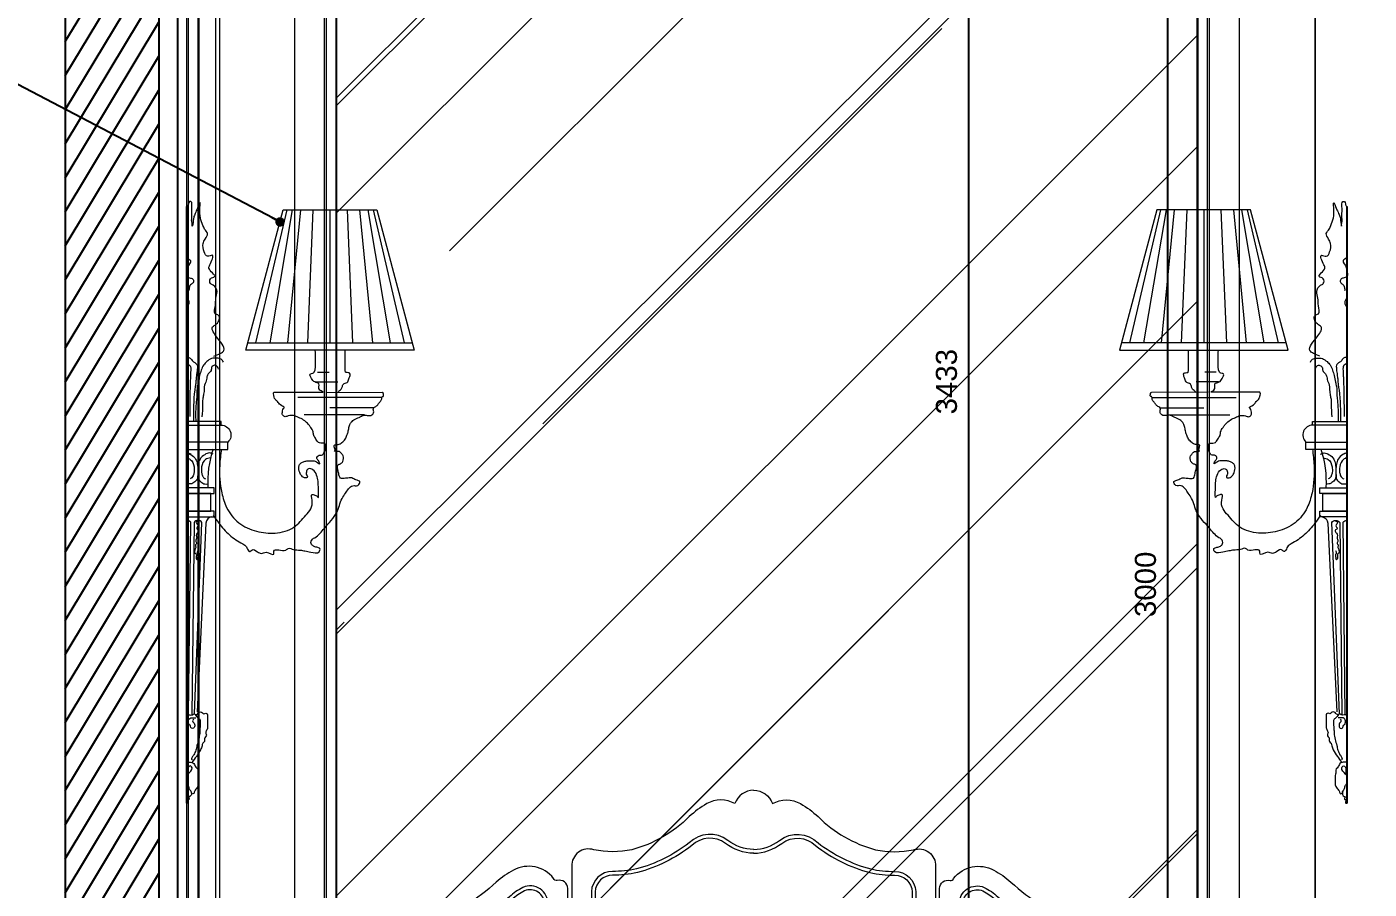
# Model space of a CAD drawing. Header units: inches. Extents: x 230831 to 416194, y 441295 to 526666.
# Drawn here: x 242669 to 244103, y 450592 to 451513 of the extents above; entities that cross this region are included whole.
import ezdxf

# ---------------------------------------------------------------- set-up
doc = ezdxf.new("R2010")
doc.units = ezdxf.units.IN
doc.header["$MEASUREMENT"] = 0
for name, color, linetype in [('A-DIMESNION-1', 7, 'Continuous'), ('brass', 40, 'Continuous'), ('CQ Plaster', 1, 'Continuous'), ('CQ section wall', 3, 'Continuous'), ('CQ SPOT DETAIL DIMENSION', 9, 'Continuous'), ('CQ_callout', 34, 'Continuous'), ('FURNITURE', 200, 'Continuous'), ('LIGHT', 130, 'Continuous'), ('xref grd floor$2$CQ Wall hatch_CHB', 8, 'Continuous')]:
    doc.layers.add(name, color=color, linetype=linetype)
for name, color, linetype, lineweight in [('CQ gypsum 2', 42, 'Continuous', 0), ('CQ Mirror-Glass', 4, 'Continuous', 0), ('Fabric', 253, 'Continuous', 0)]:
    doc.layers.add(name, color=color, linetype=linetype, lineweight=lineweight)
doc.styles.get("Standard").update_dxf_attribs({"font": 'arial.ttf'})
doc.dimstyles.new('chester 15', dxfattribs={"dimscale": 0.15, "dimtxt": 150, "dimasz": 100, "dimexe": 100, "dimexo": 0, "dimgap": 80, "dimtad": 1, "dimdec": 0, "dimzin": 0, "dimdsep": 46, "dimtxsty": 'Standard', "dimblk": 'DOT', "dimcen": 100, "dimclrd": 1, "dimclre": 1, "dimclrt": 3, "dimadec": 0, "dimazin": 0, "dimtfac": 1, "dimtdec": 0, "dimtofl": 0, "dimtmove": 0, "dimatfit": 3, "dimfxl": 1, "dimtolj": 1, "dimtzin": 0, "dimlwd": -1, "dimarcsym": 0})
doc.dimstyles.new('chester 25', dxfattribs={"dimscale": 0.25, "dimtxt": 150, "dimasz": 100, "dimexe": 10, "dimexo": 20, "dimgap": 80, "dimtad": 1, "dimdec": 0, "dimzin": 0, "dimdsep": 46, "dimtxsty": 'Standard', "dimblk": 'DOT', "dimcen": 50, "dimclrd": 1, "dimclre": 1, "dimclrt": 3, "dimadec": 0, "dimazin": 0, "dimtfac": 1, "dimtdec": 0, "dimtofl": 0, "dimtmove": 0, "dimatfit": 3, "dimfxl": 1, "dimtolj": 1, "dimtzin": 0, "dimlwd": -1, "dimarcsym": 0})
doc.dimstyles.get("Standard").update_dxf_attribs({"dimtxt": 0.18, "dimasz": 0.18, "dimexe": 0.18, "dimexo": 0.0625, "dimgap": 0.09, "dimtad": 0, "dimtih": 1, "dimtoh": 1, "dimdec": 4, "dimzin": 0, "dimdsep": 46, "dimtxsty": 'Standard', "dimcen": 0.09, "dimadec": 0, "dimazin": 0, "dimtfac": 1, "dimtdec": 4, "dimtofl": 0, "dimtmove": 0, "dimatfit": 3, "dimfxl": 1, "dimtolj": 1, "dimtzin": 0, "dimarcsym": 0})

# ---------------------------------------------------------------- blocks, each defined once
blk = doc.blocks.new('SECTION A AND B')
at = {"layer": 'xref grd floor$2$CQ Wall hatch_CHB', "extrusion": (2.77242e-08, -3.39709e-09, 1)}
h = blk.add_hatch(dxfattribs=at)
h.set_pattern_fill('ANSI31,_O', color=8, scale=150, angle=76.0286)
h.set_pattern_definition([(121.0285767, (-1e-13, 0), (-16.0670684, -9.6649787), [])])
h.paths.add_polyline_path([(234504.2, 453567.2), (234404.2, 453567.2), (234404.2, 452067.2), (234504.2, 452067.1)])
h.paths.add_polyline_path([(236754.2, 453567.2), (236754.2, 449317.2), (236854.2, 449317.2), (236854.2, 453567.2)])
at = {"layer": 'CQ Plaster'}
blk.add_line((236734.2, 453567.2, 0), (236734.2, 449317.2, 0), dxfattribs=at)
at = {"layer": 'CQ section wall', "extrusion": (2.77242e-08, -3.39709e-09, 1), "elevation": 0}
for points in [[(236754.2, 453567.2), (236754.2, 449317.2)], [(236854.2, 453567.2), (236854.2, 449117.2)]]:
    blk.add_lwpolyline(points, dxfattribs=at)
blk = doc.blocks.new('_Dot')
at = {"color": 0, "linetype": 'ByBlock', "lineweight": -2}
blk.add_line((-0.5, 0), (-1, 0), dxfattribs=at)
at = {"color": 0, "linetype": 'ByBlock', "const_width": 0.5}
blk.add_lwpolyline([(-0.25, 0, 1), (0.25, 0, 1)], format="xyb", close=True, dxfattribs=at)
blk = doc.blocks.new('*D252')
at = {"layer": 'A-DIMESNION-1', "color": 1, "lineweight": -2, "ltscale": 0.05, "transparency": 16777216}
for p, q in [((243815.7, 452850.2), (241179.7, 452850.2)), ((242647.5, 449417.2), (241179.7, 449417.2))]:
    blk.add_line(p, q, dxfattribs=at)
at = {"layer": 'A-DIMESNION-1', "color": 1, "ltscale": 0.05, "transparency": 16777216}
blk.add_line((241182.2, 452825.2), (241182.2, 449442.2), dxfattribs=at)
at = {"layer": 'Defpoints', "color": 0, "linetype": 'Continuous', "ltscale": 0.05, "transparency": 16777216}
for p in [(243820.7, 452850.2), (241182.2, 449417.2), (242652.5, 449417.2, 0)]:
    blk.add_point(p, dxfattribs=at)
at = {"layer": 'A-DIMESNION-1', "color": 1, "linetype": 'Continuous', "ltscale": 0.05, "transparency": 16777216, "xscale": 25, "yscale": 25, "zscale": 25}
for p, rotation in [((241182.2, 452850.2), 90), ((241182.2, 449417.2), 270)]:
    blk.add_blockref('_Dot', p, dxfattribs=dict(at, rotation=rotation))
at = {"layer": 'A-DIMESNION-1', "color": 3, "linetype": 'Continuous', "ltscale": 0.05, "transparency": 16777216, "insert": (241143.1, 451133.7), "char_height": 37.5, "attachment_point": 5, "rotation": 90}
blk.add_mtext('\\A1;3433', dxfattribs=at)
blk = doc.blocks.new('*D241')
at = {"layer": 'CQ SPOT DETAIL DIMENSION', "color": 1, "lineweight": -2, "transparency": 16777216}
for p, q in [((243596.2, 452850.2), (243690.4, 452850.2)), ((243596.2, 449417.2), (243690.4, 449417.2))]:
    blk.add_line(p, q, dxfattribs=at)
at = {"layer": 'CQ SPOT DETAIL DIMENSION', "color": 1, "transparency": 16777216}
blk.add_line((243675.4, 452835.2), (243675.4, 449432.2), dxfattribs=at)
at = {"layer": 'Defpoints', "color": 0, "transparency": 16777216}
for p in [(243596.2, 452850.2, 0), (243596.2, 449417.2, 0), (243675.4, 449417.2)]:
    blk.add_point(p, dxfattribs=at)
at = {"layer": 'CQ SPOT DETAIL DIMENSION', "color": 1, "transparency": 16777216, "xscale": 15, "yscale": 15, "zscale": 15}
for p, rotation in [((243675.4, 452850.2), 90), ((243675.4, 449417.2), 270)]:
    blk.add_blockref('_Dot', p, dxfattribs=dict(at, rotation=rotation))
at = {"layer": 'CQ SPOT DETAIL DIMENSION', "color": 3, "transparency": 16777216, "insert": (243651.9, 451133.7), "char_height": 22.5, "attachment_point": 5, "rotation": 90}
blk.add_mtext('\\A1;3433', dxfattribs=at)
blk = doc.blocks.new('*D240')
at = {"layer": 'CQ SPOT DETAIL DIMENSION', "color": 1, "lineweight": -2, "transparency": 16777216}
for p, q in [((243950.5, 452417.2), (243873, 452417.2)), ((243950.5, 449417.2), (243873, 449417.2))]:
    blk.add_line(p, q, dxfattribs=at)
at = {"layer": 'CQ SPOT DETAIL DIMENSION', "color": 1, "transparency": 16777216}
blk.add_line((243888, 452402.2), (243888, 449432.2), dxfattribs=at)
at = {"layer": 'Defpoints', "color": 0, "transparency": 16777216}
for p in [(243950.5, 452417.2, 0), (243888, 449417.2), (243950.5, 449417.2, 0)]:
    blk.add_point(p, dxfattribs=at)
at = {"layer": 'CQ SPOT DETAIL DIMENSION', "color": 1, "transparency": 16777216, "xscale": 15, "yscale": 15, "zscale": 15}
for p, rotation in [((243888, 452417.2), 90), ((243888, 449417.2), 270)]:
    blk.add_blockref('_Dot', p, dxfattribs=dict(at, rotation=rotation))
at = {"layer": 'CQ SPOT DETAIL DIMENSION', "color": 3, "transparency": 16777216, "insert": (243864.5, 450917.2), "char_height": 22.5, "attachment_point": 5, "rotation": 90}
blk.add_mtext('\\A1;3000', dxfattribs=at)
blk = doc.blocks.new('salda-5401-SP front')
at = {"color": 0, "lineweight": 0}
blk.add_line((24024.2, 4422.6), (24453.6, 4422.6), dxfattribs=at)
for points in [[(24238.9, 4936.6, 0.320528), (24218.9, 4922.3, 0.262681), (24188.8, 4922.3, 0.062126), (24170.2, 4908.4, -0.128794), (24108.8, 4873, -0.102196), (24068.1, 4873, 0.518773), (24044.6, 4855.4), (24044.6, 4441.6), (24238.9, 4441.6)], [(24238.9, 4936.6, -0.320528), (24258.9, 4922.3, -0.262681), (24289.1, 4922.3, -0.062126), (24307.7, 4908.4, 0.128794), (24369, 4873, 0.102196), (24409.7, 4873, -0.518773), (24433.3, 4855.4), (24433.3, 4441.6), (24238.9, 4441.6)], [(24239, 4873.3, -0.164818), (24211.4, 4883.1, 0.365199), (24170.1, 4880.5, -0.09883), (24113.8, 4852.5, -0.052787), (24088.3, 4849.9, 0.400748), (24065.6, 4828.3), (24065.6, 4474.4, 0.395987), (24078.3, 4462.6), (24238.9, 4462.6)], [(24239, 4869.3, -0.164531), (24208.9, 4879.9, 0.36671), (24172.8, 4877.5, -0.099328), (24114.7, 4848.6, -0.053013), (24088.3, 4845.9, 0.399335), (24069.6, 4828.2), (24069.6, 4474.6, 0.392217), (24078.3, 4466.6), (24238.9, 4466.6)], [(24238.8, 4873.3, 0.164818), (24266.5, 4883.1, -0.365199), (24307.7, 4880.5, 0.09883), (24364, 4852.5, 0.052787), (24389.5, 4849.9, -0.400748), (24412.3, 4828.3), (24412.3, 4474.4, -0.395987), (24399.5, 4462.6), (24238.9, 4462.6)], [(24238.8, 4869.3, 0.164531), (24268.9, 4879.9, -0.36671), (24305.1, 4877.5, 0.099328), (24363.1, 4848.6, 0.053013), (24389.5, 4845.9, -0.399335), (24408.3, 4828.2), (24408.3, 4474.6, -0.392217), (24399.6, 4466.6), (24238.9, 4466.6)], [(24040.3, 4455.8), (24040.3, 4831.7, 0.493781), (24029.1, 4840.2, -0.420634), (24025.2, 4842.5, 0.365693), (23982.4, 4851.2, 0.06638), (23964, 4838.4, -0.072197), (23896.4, 4793.7, -0.161268), (23848.8, 4793.4, 0.67343), (23841.4, 4788.2, -0.55895), (23839.3, 4784.8, 0.394179), (23830.8, 4777.5), (23830.8, 4455.6, 0.439356), (23846.1, 4441.6), (24029, 4441.6, 0.394286), (24040.3, 4455.8, 0.577636)], [(24437.6, 4453.6), (24437.6, 4831.7, -0.493781), (24448.7, 4840.2, 0.420634), (24452.6, 4842.5, -0.365693), (24495.4, 4851.2, -0.06638), (24513.8, 4838.4, 0.072197), (24581.4, 4793.7, 0.161268), (24629, 4793.4, -0.67343), (24636.4, 4788.2, 0.55895), (24638.5, 4784.8, -0.394179), (24647, 4777.5), (24647, 4455.6, -0.439356), (24631.8, 4441.6), (24450.1, 4441.6, -0.381536), (24437.6, 4453.6, -0.577636)], [(24238.9, 4441.6), (24044.6, 4441.6, 0.35238), (24036.4, 4435, -0.289369), (24024.2, 4422.6), (24024.2, 4416.6), (24238.9, 4416.6)], [(24238.9, 4441.6), (24433.3, 4441.6, -0.35238), (24441.4, 4435, 0.289369), (24453.6, 4422.6), (24453.6, 4416.6), (24238.9, 4416.6)], [(24067.2, 4281.3), (24067.2, 4278.6, 0.373902), (24023.3, 4236), (24020.2, 4236)], [(24410.6, 4281.3), (24410.6, 4278.6, -0.373902), (24454.5, 4236), (24457.6, 4236)]]:
    blk.add_lwpolyline(points, format="xyb", dxfattribs=at)
for points in [[(24019.3, 4462.6), (24019.3, 4815, 0.545356), (23992.5, 4832.8, 0.069009), (23978.1, 4822.8, -0.073267), (23904.3, 4774.2, -0.119337), (23859, 4769.6, 0.454184), (23851.8, 4763.2), (23851.8, 4462.6)], [(24458.6, 4462.6), (24458.6, 4815, -0.545356), (24485.3, 4832.8, -0.069009), (24499.8, 4822.8, 0.073267), (24573.5, 4774.2, 0.119337), (24618.8, 4769.6, -0.454184), (24626, 4763.2), (24626, 4462.6)], [(24015.3, 4466.6), (24015.3, 4815, -0.130979), (24015.3, 4815, 0.543647), (23994.2, 4829.1, 0.06865), (23980.7, 4819.8, -0.073449), (23905.9, 4770.5, -0.119772), (23858.5, 4765.6, 0.453977), (23855.8, 4763.2), (23855.8, 4466.6)], [(24462.6, 4466.6), (24462.6, 4815, 0.130979), (24462.6, 4815, -0.543647), (24483.6, 4829.1, -0.06865), (24497.1, 4819.8, 0.073449), (24572, 4770.5, 0.119772), (24619.3, 4765.6, -0.453977), (24622, 4763.2), (24622, 4466.6)], [(24722.4, 3656.6, -0.09036), (24697.7, 3792, -0.036616), (24702.2, 3914.1, 0.008059), (24717.6, 4049.7, 0.051974), (24723.9, 4206.2, -0.183908), (24702.6, 4262.3), (24702.6, 4428.1, 0.433162), (24691.4, 4416.6), (24238.9, 4416.6), (23786.4, 4416.6, 0.433162), (23775.3, 4428.1), (23775.3, 4262.3, -0.183908), (23753.9, 4206.2, 0.051974), (23760.2, 4049.7, 0.008059), (23775.6, 3914.1, -0.036616), (23780.1, 3792, -0.09036), (23755.4, 3656.6), (23780.1, 3656.6, 0.084713), (23806.6, 3792, 0.020231), (23804.3, 3932.7, 0.00002), (23799.3, 4019.6, -0.027153), (23799, 4137.3, -0.26265), (23823.4, 4172.4, -0.149791), (23888.8, 4179.6, -0.021184), (23936.9, 4168.4, 0.054656), (23962.3, 4164.3, 0.058125), (23989.6, 4166, 0.091173), (24007.5, 4172.8, 0.262813), (24020.2, 4195.2), (24020.2, 4281.3), (24238.9, 4281.3), (24457.6, 4281.3), (24457.6, 4195.2, 0.262813), (24470.3, 4172.8, 0.091173), (24488.2, 4166, 0.058125), (24515.5, 4164.3, 0.054656), (24540.9, 4168.4, -0.021184), (24589, 4179.6, -0.149791), (24654.4, 4172.4, -0.26265), (24678.8, 4137.3, -0.027153), (24678.5, 4019.6, 0.00002), (24673.6, 3932.7, 0.020231), (24671.2, 3792, 0.084713), (24697.7, 3656.6)]]:
    blk.add_lwpolyline(points, format="xyb", close=True, dxfattribs=at)
for points in [[(24044.6, 4797.4), (24040.3, 4797.4), (24040.3, 4759.4), (24044.6, 4759.4)], [(24433.3, 4797.4), (24437.6, 4797.4), (24437.6, 4759.4), (24433.3, 4759.4)], [(24044.6, 4484.2), (24040.3, 4484.2), (24040.3, 4522.2), (24044.6, 4522.2)], [(24433.3, 4484.2), (24437.6, 4484.2), (24437.6, 4522.2), (24433.3, 4522.2)], [(23805.9, 4384.1), (23984.4, 4384.1), (23984.4, 4307.7), (23805.9, 4307.7)], [(23815.9, 4374.1), (23974.4, 4374.1), (23974.4, 4317.7), (23815.9, 4317.7)], [(24020.2, 4384.1), (24457.6, 4384.1), (24457.6, 4307.7), (24020.2, 4307.7)], [(24030.2, 4374.1), (24447.6, 4374.1), (24447.6, 4317.7), (24030.2, 4317.7)], [(24671.9, 4384.1), (24493.4, 4384.1), (24493.4, 4307.7), (24671.9, 4307.7)], [(24661.9, 4374.1), (24503.4, 4374.1), (24503.4, 4317.7), (24661.9, 4317.7)], [(23820.9, 4369.1), (23969.4, 4369.1), (23969.4, 4322.7), (23820.9, 4322.7)], [(24035.2, 4369.1), (24442.6, 4369.1), (24442.6, 4322.7), (24035.2, 4322.7)], [(24656.9, 4369.1), (24508.4, 4369.1), (24508.4, 4322.7), (24656.9, 4322.7)], [(23805.9, 4281.3), (23984.4, 4281.3), (23984.4, 4204.9), (23805.9, 4204.9)], [(24671.9, 4281.3), (24493.4, 4281.3), (24493.4, 4204.9), (24671.9, 4204.9)], [(23815.9, 4271.3), (23974.4, 4271.3), (23974.4, 4214.9), (23815.9, 4214.9)], [(23820.9, 4266.3), (23969.4, 4266.3), (23969.4, 4219.9), (23820.9, 4219.9)], [(24661.9, 4271.3), (24503.4, 4271.3), (24503.4, 4214.9), (24661.9, 4214.9)], [(24656.9, 4266.3), (24508.4, 4266.3), (24508.4, 4219.9), (24656.9, 4219.9)]]:
    blk.add_lwpolyline(points, close=True, dxfattribs=at)
for centre in [(23895.2, 4345.9), (24109.4, 4345.9), (24368.4, 4345.9), (24582.6, 4345.9), (23895.2, 4243.1), (24582.6, 4243.1)]:
    blk.add_circle(centre, 12.5, dxfattribs=at)
blk = doc.blocks.new('wall lamp classic side')
blk.add_line((3442.5, 406.4, 0), (3442.5, 1043.7, 0))
at = {"layer": 'brass', "color": 0, "lineweight": 0}
for p, q in [((3582.1, 867, 0), (3594.5, 867, 0)), ((3579.9, 856.5, 0), (3603.8, 856.5, 0)), ((3650.9, 839.9, 0), (3561, 839.9, 0)), ((3590.9, 845.4, 0), (3651.5, 845.2, 0)), ((3632.5, 821.1, 0), (3567.8, 821.1, 0)), ((3642.1, 828.7, 0), (3595.4, 828.7, 0))]:
    blk.add_line(p, q, dxfattribs=at)
at = {"layer": 'brass', "color": 1, "lineweight": 0}
blk.add_line((3442.5, 752.4, 0), (3442.5, 769.6, 0), dxfattribs=at)
at = {"layer": 'brass', "color": 0, "lineweight": 0, "elevation": 0}
for points in [[(3442.5, 810.2), (3479.2, 810.2), (3479.2, 814.3), (3442.5, 814.3)], [(3442.5, 784.4), (3486.5, 784.4), (3486.5, 792.2), (3442.5, 792.2)], [(3442.5, 737.3), (3471.6, 737.3), (3471.6, 743.4), (3442.5, 743.4)], [(3442.5, 718.4), (3468.2, 718.4), (3468.2, 737.3), (3442.5, 737.3)], [(3442.5, 712.2), (3471.6, 712.2), (3471.6, 718.4), (3442.5, 718.4)], [(3442.5, 500.7), (3444.3, 500.8), (3446.7, 706.5)]]:
    blk.add_lwpolyline(points, dxfattribs=at)
for points in [[(3479.2, 810.2, -0.68116), (3486.5, 792.2, 2.488062)], [(3446.7, 706.5, 0.230432), (3442.5, 708.4, 0.230432)], [(3458.7, 706.4, 0.486707), (3450.3, 706.4), (3448, 500.6), (3450.6, 501.8), (3458.7, 706.4)], [(3469.1, 712.2, 0.355902), (3463, 705.7), (3453.5, 504.1)]]:
    blk.add_lwpolyline(points, format="xyb", dxfattribs=at)
at = {"layer": 'brass', "color": 0, "lineweight": 0}
blk.add_arc((3573.6, 749.7, 0), 108.7, 161.3462, 183.2929, dxfattribs=at)
for points, knots in [([(3471.4, 883.9, 0), (3476.2, 885.7, 0), (3487.9, 890, 0), (3475, 902.5, 0), (3467.3, 915.2, 0), (3476.1, 918.2, 0), (3479.5, 927.6, 0), (3470.4, 929.1, 0), (3473.9, 938.2, 0), (3472.9, 945.5, 0), (3476, 953.1, 0), (3472.5, 959.6, 0), (3466.8, 961.1, 0), (3466.5, 967.7, 0), (3477, 968.7, 0), (3464.3, 976, 0), (3468, 983.2, 0), (3473.3, 994.5, 0), (3463.7, 989, 0), (3460.2, 996.7, 0), (3459.1, 1003.2, 0), (3462.1, 1009.4, 0), (3466.4, 1015, 0), (3461.9, 1018.6, 0), (3458.4, 1026.6, 0), (3455.5, 1032.9, 0), (3457.5, 1052.2, 0), (3453.9, 1041.3, 0), (3451.7, 1037.2, 0), (3449.2, 1031, 0), (3449.6, 1027.7, 0), (3448.1, 1021.4, 0), (3448.6, 1025.4, 0), (3447.5, 1027.7, 0), (3448.1, 1032.4, 0), (3447.9, 1037.9, 0), (3447.6, 1043.2, 0), (3448.7, 1049.1, 0), (3444.6, 1049.3, 0), (3444.5, 1046.2, 0), (3443.4, 1044.6, 0), (3442.6, 1043.8, 0), (3442.5, 1043.7, 0)], [0, 0, 0, 0, 12.534422, 30.31009, 40.684003, 45.636695, 55.126575, 58.989233, 67.619899, 75.695718, 82.695684, 90.690983, 94.048421, 99.226807, 104.127109, 115.108392, 118.803015, 129.26518, 134.444992, 140.2331, 149.423749, 154.422424, 161.020419, 166.511032, 168.780889, 187.001048, 195.62792, 202.225779, 208.358529, 212.694803, 220.374247, 222.466648, 225.003943, 227.096391, 231.156132, 238.260559, 243.335218, 249.008955, 250.532682, 253.265862, 256.225527, 256.616389, 256.616389, 256.616389, 256.616389]), ([(3442.5, 998.1, 0), (3443.2, 997.1, 0), (3442.7, 993.5, 0), (3441.5, 988.9, 0), (3449.7, 985.9, 0), (3443.1, 980.6, 0), (3443, 974.9, 0), (3440.3, 968.2, 0), (3446.3, 967.7, 0), (3449.7, 966.4, 0), (3450.1, 962.7, 0), (3446.7, 960.4, 0), (3445, 958.8, 0), (3444.7, 953.1, 0), (3444.8, 954.2, 0), (3444.8, 954.3, 0)], [21.495581, 21.495581, 21.495581, 21.495581, 25.535975, 29.719497, 35.009008, 42.89951, 45.012537, 53.086276, 57.154324, 60.233167, 63.236341, 66.19595, 71.015418, 73.72141, 74.020262, 74.020262, 74.020262, 74.020262]), ([(3442.5, 945.6, 0), (3443.2, 945.1, 0), (3444.5, 943.8, 0), (3444.9, 941.3, 0), (3444.7, 938.5, 0), (3443.2, 937.2, 0), (3442.5, 936.3, 0)], [51.694774, 51.694774, 51.694774, 51.694774, 54.104492, 56.88981, 59.026035, 62.373945, 62.373945, 62.373945, 62.373945]), ([(3479.4, 784.5, 0), (3478.7, 778.7, 0), (3476.8, 763.2, 0), (3478.2, 741.9, 0), (3484.7, 720.5, 0), (3496.9, 704.4, 0), (3516.5, 696, 0), (3537.1, 693.7, 0), (3557.4, 699, 0), (3569.4, 714.1, 0), (3579, 724.1, 0), (3574.4, 737.3, 0), (3579.6, 735.4, 0), (3581.9, 734.7, 0), (3583.6, 730.7, 0), (3583, 744.2, 0), (3583, 750.6, 0), (3580.7, 761.8, 0), (3573.6, 764.3, 0), (3571.1, 762.9, 0), (3570.2, 760.5, 0), (3569.7, 757.6, 0), (3571.9, 755.3, 0), (3570.1, 753.3, 0), (3567.5, 754.3, 0), (3564.7, 756.1, 0), (3562.7, 760.2, 0), (3561.6, 764.9, 0), (3563.3, 769, 0), (3565.7, 770.7, 0), (3568.5, 771.7, 0), (3571.3, 772.2, 0), (3574.4, 772, 0), (3578.2, 772.2, 0), (3581.1, 771.5, 0), (3585.3, 767.9, 0), (3583.6, 772.2, 0), (3581.8, 773.4, 0), (3581.4, 775.8, 0), (3582.7, 778, 0), (3585.2, 778.2, 0), (3587.4, 778.2, 0), (3588.2, 779.6, 0), (3591, 782.5, 0), (3592.2, 791.9, 0), (3585.9, 790.7, 0), (3583.3, 791.5, 0), (3581.1, 793.9, 0), (3579.8, 796.6, 0), (3577.7, 799.6, 0), (3577.9, 803.7, 0), (3575.2, 807.2, 0), (3572.9, 811, 0), (3569.2, 814, 0), (3565.7, 817.2, 0), (3560.9, 818.5, 0), (3557.7, 820.8, 0), (3553.9, 820.6, 0), (3550.8, 820.4, 0), (3547.7, 818.6, 0), (3543.9, 821.1, 0), (3544.8, 825, 0), (3545.3, 827.6, 0), (3547.9, 829.6, 0), (3541.5, 831.5, 0), (3540.1, 835.2, 0), (3537.1, 837.4, 0), (3535.9, 839.6, 0), (3535.5, 842.1, 0), (3534.3, 845.7, 0), (3554.9, 844.7, 0), (3566.9, 846.2, 0), (3589.6, 845.3, 0), (3581.3, 847.8, 0), (3586, 855.1, 0), (3578.4, 855.9, 0), (3576, 859.6, 0), (3572.8, 865.3, 0), (3577.3, 865.5, 0), (3580.8, 868.9, 0), (3579.6, 877.7, 0), (3580.4, 887.6, 0), (3579.8, 890.2, 0)], [0, 0, 0, 0, 17.499902, 46.747653, 63.26858, 84.046518, 104.996809, 125.136255, 146.150605, 164.012678, 181.679284, 187.560157, 190.892737, 194.217492, 194.704321, 203.001208, 211.718582, 225.069178, 229.984228, 231.254333, 233.201467, 237.337022, 239.48098, 240.875181, 243.956427, 246.614923, 250.908982, 257.280982, 260.397928, 263.664878, 265.526096, 269.286879, 272.11918, 274.951481, 280.25648, 282.796526, 285.549994, 288.511572, 290.050663, 292.292164, 295.198764, 297.207254, 298.295967, 299.690287, 309.922616, 313.415418, 316.171024, 318.018842, 322.91141, 325.152911, 328.910463, 334.366153, 337.808796, 342.277073, 348.506222, 351.540437, 357.204106, 359.600727, 362.897572, 366.279549, 369.633059, 373.856351, 376.780774, 377.595539, 382.785221, 387.410414, 390.669795, 393.504807, 394.483682, 398.898982, 399.927694, 450.43053, 451.447371, 455.488796, 462.307217, 467.188139, 472.254206, 477.214109, 480.126766, 482.536483, 495.411916, 503.725902, 503.725902, 503.725902, 503.725902]), ([(3604.9, 845.3, 0), (3604.8, 845.4, 0), (3603.6, 845.9, 0), (3607.4, 848.2, 0), (3608.6, 850.6, 0), (3609.3, 855, 0), (3614.5, 855.1, 0), (3615.4, 859.8, 0), (3617.2, 862.6, 0), (3617.1, 866, 0), (3614.6, 866.4, 0), (3612.5, 866.5, 0), (3611.8, 866.7, 0), (3611.8, 872, 0), (3611.8, 881.7, 0), (3611.5, 887.2, 0), (3611.8, 890.2, 0)], [437.439726, 437.439726, 437.439726, 437.439726, 437.793642, 441.136296, 444.419102, 447.910827, 452.193272, 456.595701, 460.260123, 463.035795, 464.39299, 467.311215, 469.600548, 470.602227, 471.31774, 486.719172, 486.719172, 486.719172, 486.719172]), ([(3442.5, 882.5, 0), (3443.3, 882.5, 0), (3444.5, 882.5, 0), (3446.4, 881.9, 0), (3447.7, 880.4, 0), (3448.5, 878.4, 0), (3450.9, 877.6, 0), (3452.4, 876, 0), (3454.1, 874.2, 0), (3453.8, 871.9, 0), (3453.8, 869.4, 0), (3453.3, 866.9, 0), (3453.1, 864.3, 0), (3452.5, 861.2, 0), (3452.4, 858, 0), (3452.1, 854.2, 0), (3451.5, 850.9, 0), (3449.5, 837.6, 0), (3449.5, 825.5, 0), (3449.6, 814.3, 0)], [26.087299, 26.087299, 26.087299, 26.087299, 28.358724, 29.874849, 31.82241, 34.16911, 35.902612, 38.866404, 40.762495, 43.210178, 45.250759, 48.233849, 50.698471, 53.379065, 57.466531, 60.32697, 64.766454, 67.447049, 100.876678, 100.876678, 100.876678, 100.876678]), ([(3442.5, 876.6, 0), (3442.6, 876.6, 0), (3443.3, 876.3, 0), (3444.4, 874.9, 0), (3446.4, 873.9, 0), (3446.9, 871.3, 0), (3446.7, 868.5, 0), (3446.5, 864.6, 0), (3446.2, 856, 0), (3445.7, 840.7, 0), (3445.7, 827.2, 0), (3445.7, 819.4, 0)], [4.36828, 4.36828, 4.36828, 4.36828, 4.861075, 6.805135, 9.265655, 11.174231, 14.281724, 17.759549, 22.698374, 40.255008, 63.470324, 63.470324, 63.470324, 63.470324]), ([(3481.6, 877.6, 0), (3481, 878.8, 0), (3479.5, 881.5, 0), (3474.2, 881.8, 0), (3468.6, 882.1, 0), (3464, 878.4, 0), (3460, 874.4, 0), (3458, 869, 0), (3455.9, 862.9, 0), (3455.3, 857, 0), (3453.1, 850.4, 0), (3453.6, 843.7, 0), (3452.8, 837.1, 0), (3451.9, 827.5, 0), (3451.9, 820, 0), (3452.1, 814.3, 0)], [0, 0, 0, 0, 3.823046, 8.588096, 14.456077, 20.427538, 25.30417, 31.544533, 37.315719, 44.506114, 49.474241, 57.915326, 64.133334, 69.665529, 86.6587, 86.6587, 86.6587, 86.6587]), ([(3442.5, 871, 0), (3442.5, 871, 0), (3442.7, 870.2, 0), (3442.4, 868.2, 0), (3442.2, 865.3, 0), (3442.3, 860.7, 0), (3442.3, 857.4, 0), (3442.3, 855, 0)], [5.497131, 5.497131, 5.497131, 5.497131, 5.512837, 7.819913, 11.673638, 14.365203, 21.542802, 21.542802, 21.542802, 21.542802]), ([(3470.7, 714, 0), (3472.7, 711.2, 0), (3477.9, 703.7, 0), (3487.7, 692.3, 0), (3498.4, 685.4, 0), (3507, 680.9, 0), (3507.3, 676.2, 0), (3510.4, 674.9, 0), (3512.7, 678.7, 0), (3517.5, 675.2, 0), (3522.3, 672.2, 0), (3527.7, 676.5, 0), (3536.1, 669.4, 0), (3534.7, 680.6, 0), (3546.3, 673.6, 0), (3551.4, 679.9, 0), (3557.1, 676.4, 0), (3562.9, 677.2, 0), (3569.2, 675.7, 0), (3575.5, 674.9, 0), (3583.2, 672.1, 0), (3585.7, 679, 0), (3581.1, 679.8, 0), (3577.8, 680.6, 0), (3574.3, 683.9, 0), (3576, 688.5, 0), (3582.9, 691.5, 0), (3590.5, 702.5, 0), (3603.7, 714.4, 0), (3606.4, 729.4, 0), (3612, 737.2, 0), (3615, 742.2, 0), (3619.5, 746.8, 0), (3625.3, 744.1, 0), (3628.9, 750.6, 0), (3623.4, 751.2, 0), (3620.8, 753.2, 0), (3617.3, 754.3, 0), (3614.7, 753.5, 0), (3611.9, 753.9, 0), (3609.4, 752.8, 0), (3606.3, 753.3, 0), (3605.1, 757, 0), (3604.3, 761.1, 0), (3602.2, 767.8, 0), (3607.1, 768.8, 0), (3609.5, 771.2, 0), (3610, 774.3, 0), (3610.2, 777.3, 0), (3608.1, 779.1, 0), (3607.1, 781.4, 0), (3604.2, 782.5, 0), (3602.9, 781.5, 0), (3599.4, 782.7, 0), (3602.2, 782.6, 0), (3597.3, 790.3, 0), (3604.9, 788.8, 0), (3608.4, 791.7, 0), (3612, 795, 0), (3613.6, 799.2, 0), (3615, 803.2, 0), (3615.5, 807.5, 0), (3616.8, 811.5, 0), (3618.8, 814.2, 0), (3621.2, 816.2, 0), (3623.8, 817.4, 0), (3626.7, 818.5, 0), (3629.3, 820.1, 0), (3633.3, 821.8, 0), (3637.7, 819.4, 0), (3642.4, 822.2, 0), (3642.2, 825.7, 0), (3641.4, 828.5, 0), (3644.1, 830, 0), (3646.7, 831.8, 0), (3648.2, 835.1, 0), (3651.4, 837, 0), (3650.4, 840.6, 0), (3653.2, 841.1, 0), (3652.5, 843.4, 0), (3652.2, 845.2, 0), (3651.7, 845.2, 0), (3651.5, 845.2, 0)], [0, 0, 0, 0, 10.340615, 27.363607, 44.456709, 49.386965, 54.903269, 55.854043, 58.439951, 64.718556, 69.29818, 74.549564, 82.866432, 85.885601, 98.572551, 101.824272, 107.368855, 114.610748, 119.80163, 126.229989, 134.955662, 138.381219, 142.014028, 145.817309, 149.436526, 154.472969, 157.309072, 171.761364, 193.164598, 208.955163, 215.708211, 221.543103, 227.134823, 232.555943, 237.259193, 240.497539, 245.474209, 247.953761, 250.975878, 253.38152, 256.153819, 258.926118, 261.613658, 266.568636, 273.360927, 276.393276, 279.710962, 282.933926, 285.941502, 287.793739, 290.94845, 293.054777, 295.796127, 297.734298, 297.864618, 303.732553, 308.219802, 312.828482, 317.900386, 322.342112, 326.00401, 330.869766, 335.172241, 338.334972, 340.948278, 344.238256, 347.039518, 350.166086, 353.655841, 359.279172, 363.508542, 367.239902, 369.030095, 371.440844, 375.139028, 378.738954, 382.081608, 385.228746, 386.102229, 389.509735, 390.382749, 390.918894, 390.918894, 390.918894, 390.918894]), ([(3442.5, 780.6, 0), (3444, 780.4, 0), (3447.7, 778.4, 0), (3452.4, 774.8, 0), (3453.9, 768.4, 0), (3454.5, 762.6, 0), (3454.2, 757, 0), (3454, 751.9, 0), (3451, 749.7, 0), (3449.2, 748, 0), (3446.5, 747.2, 0), (3444.7, 747.4, 0), (3443.7, 747.5, 0)], [4.884613, 4.884613, 4.884613, 4.884613, 9.576337, 16.476282, 22.271799, 28.40723, 33.789753, 39.61052, 42.184589, 44.571222, 47.010961, 50.065563, 50.065563, 50.065563, 50.065563]), ([(3447.1, 779.3, 0), (3445.8, 779.9, 0), (3444.3, 780.6, 0), (3442.7, 780.6, 0), (3442.5, 780.6, 0)], [0, 0, 0, 0, 4.14232, 4.884613, 4.884613, 4.884613, 4.884613]), ([(3442.5, 775, 0), (3443.9, 774.7, 0), (3448, 773.5, 0), (3450.5, 766.6, 0), (3450.7, 760.5, 0), (3449.6, 756.4, 0), (3448.2, 753.8, 0), (3446.6, 753.2, 0), (3446, 753, 0)], [1.802632, 1.802632, 1.802632, 1.802632, 5.77514, 14.622615, 20.586661, 24.362238, 27.186667, 29.139202, 29.139202, 29.139202, 29.139202]), ([(3447, 419.1, 0), (3447.4, 417.6, 0), (3447.9, 415.3, 0), (3446, 413.6, 0), (3443.6, 413.3, 0), (3445.9, 410.9, 0), (3444.4, 410, 0), (3442.5, 411.1, 0), (3444.6, 408.1, 0), (3443.8, 406.1, 0), (3442.9, 406.3, 0), (3442.5, 406.4, 0)], [0, 0, 0, 0, 4.330911, 6.116579, 7.351743, 10.006154, 10.840968, 11.765769, 14.675205, 15.984431, 17.137542, 17.137542, 17.137542, 17.137542])]:
    blk.add_open_spline(points, degree=3, knots=knots, dxfattribs=at)
for points in [[(3476.3, 870.1, 0), (3473.9, 874, 0), (3470.6, 873.6, 0), (3469.1, 872.1, 0), (3468.5, 868.6, 0), (3465.4, 864.9, 0), (3464.1, 861.9, 0), (3462.8, 856.3, 0), (3462, 854.7, 0), (3461.1, 847.8, 0), (3460.7, 844.6, 0), (3460, 840.2, 0), (3459.6, 837.9, 0), (3459.4, 832.4, 0), (3458.7, 819.2, 0)], [(3470.8, 779.3, 0), (3466.8, 780.6, 0), (3461.7, 778.7, 0), (3456.7, 774, 0), (3454.9, 768.5, 0), (3454.3, 762.4, 0), (3454.5, 757, 0), (3455.8, 751.4, 0), (3457.7, 749.6, 0), (3459.6, 748.2, 0), (3461.9, 747.4, 0), (3464.9, 747.5, 0)], [(3468, 775.3, 0), (3462.5, 773.6, 0), (3458.4, 765.7, 0), (3458.3, 759.8, 0), (3459.3, 756.2, 0), (3460.9, 753.8, 0), (3462.6, 753, 0)], [(3455.2, 708.3, 0), (3452.6, 706.2, 0), (3454.4, 702.8, 0), (3453.1, 699.8, 0), (3455.1, 697.8, 0), (3453.7, 694.9, 0), (3452.7, 692.5, 0), (3453.1, 689.7, 0), (3452.5, 688.3, 0), (3452.5, 685.1, 0), (3453, 683.8, 0), (3452, 682.5, 0), (3452.2, 679.5, 0), (3451.6, 678, 0), (3451.2, 673.6, 0), (3452.6, 672.4, 0), (3452.5, 669.2, 0), (3452.9, 667.2, 0), (3453.9, 666.3, 0), (3454.3, 667.4, 0), (3454.2, 669, 0), (3454.5, 669.7, 0), (3454.6, 670.3, 0), (3454.3, 672.4, 0), (3453.8, 673.3, 0), (3454.5, 675.8, 0)], [(3442.5, 498.8, 0), (3443.8, 500.7, 0), (3448, 500.6, 0), (3451, 501.7, 0), (3452.2, 500.1, 0), (3453.7, 498.1, 0), (3455.3, 497, 0), (3456.4, 496.1, 0), (3456.8, 493, 0), (3456.8, 489.7, 0), (3456.5, 486.1, 0), (3456.3, 481.2, 0), (3455.2, 474.5, 0), (3453.4, 468, 0), (3452.2, 463, 0), (3450, 458.1, 0), (3448.3, 455.4, 0), (3447.9, 453, 0), (3448.5, 453, 0)], [(3452, 500.5, 0), (3453.6, 501.5, 0), (3455.2, 503.1, 0), (3457.2, 503.9, 0), (3459.3, 502.9, 0), (3460.7, 502, 0), (3462.7, 502.5, 0), (3464.4, 501.7, 0), (3464.7, 499.5, 0), (3464.7, 494.6, 0), (3464.8, 489, 0), (3464.2, 485.1, 0), (3462.7, 481.6, 0), (3463.4, 478.4, 0), (3461.7, 476.3, 0), (3461.3, 472.3, 0), (3459.6, 470.4, 0), (3458.8, 467.6, 0), (3457.2, 463.4, 0), (3447.8, 449.8, 0)], [(3449.9, 496.2, 0), (3448.8, 494.2, 0), (3449.7, 492.7, 0), (3450.8, 490.7, 0), (3450.5, 487.3, 0), (3448.6, 486, 0), (3446.9, 487.2, 0), (3446, 489.6, 0), (3445.1, 490.3, 0), (3444.3, 491.7, 0), (3444.2, 494.2, 0), (3444.8, 496.3, 0), (3446.7, 497.4, 0), (3448.3, 497.5, 0), (3452.1, 497.4, 0)], [(3442.5, 450, 0), (3447.8, 449.8, 0), (3450, 448.6, 0), (3452.2, 444.9, 0), (3454, 442.9, 0), (3454.6, 440.4, 0), (3454.6, 438.6, 0), (3455.1, 436.1, 0), (3455.1, 434, 0), (3455.3, 431.6, 0), (3455.3, 428.8, 0), (3455.1, 426, 0), (3454.4, 424.1, 0), (3453, 422.1, 0), (3451.6, 420.4, 0), (3450.5, 418.3, 0), (3449.9, 416.9, 0), (3448.3, 416.6, 0), (3446.8, 419.6, 0), (3445.8, 420.6, 0), (3444.8, 423.9, 0), (3444, 425.7, 0), (3442.5, 428.6, 0), (3442.5, 432.9, 0), (3442.5, 434.7, 0), (3444, 437.5, 0), (3448.1, 444.2, 0), (3446.9, 446.1, 0), (3444, 444.6, 0), (3443.6, 443.2, 0), (3443.7, 440.7, 0), (3444, 437.5, 0)]]:
    blk.add_spline(points, degree=3, dxfattribs=at)
for points in [[(3444.4, 775.3, 0), (3443.7, 775.2, 0), (3443.1, 775.1, 0), (3442.5, 775, 0)], [(3443.2, 708.4, 0), (3443, 708.2, 0), (3442.7, 708.1, 0), (3442.5, 707.9, 0)]]:
    blk.add_open_spline(points, degree=3, dxfattribs=at)
at = {"layer": 'Fabric', "color": 8, "lineweight": 0}
for p, q in [((3549.3, 1040.2), (3516.1, 898.2)), ((3555.2, 1040.2), (3531.3, 898.2)), ((3563.9, 1040.2), (3550.2, 898.2)), ((3577.3, 1040.2), (3571.4, 898.2)), ((3595.5, 1040.2), (3595.5, 898.2)), ((3613.7, 1040.2), (3619.6, 898.2)), ((3627.1, 1040.2), (3640.9, 898.2)), ((3635.8, 1040.2), (3659.8, 898.2)), ((3641.7, 1040.2), (3674.9, 898.2)), ((3507.7, 898.2), (3683.4, 898.2))]:
    blk.add_line(p, q, dxfattribs=at)
at = {"layer": 'Fabric', "color": 0, "lineweight": 0}
blk.add_lwpolyline([(3545.5, 1040.2), (3645.5, 1040.2), (3685.5, 890.2), (3505.5, 890.2), (3545.5, 1040.2)], dxfattribs=at)
blk = doc.blocks.new('wood panel sect')
at = {"lineweight": 0}
h = blk.add_hatch(dxfattribs=at)
h.set_pattern_fill('ANSI31', color=8, scale=40, angle=90)
h.set_pattern_definition([(135, (-8041.1136, 0), (-3.535533906, -3.535533906), [])])
edge = h.paths.add_edge_path()
edge.add_line((253474.3, 452417.2), (253519.3, 452417.2))
edge.add_line((253519.3, 452417.2), (253519.1, 452337.2))
edge.add_line((253519.1, 452337.2), (253511.3, 452337.2))
edge.add_arc((253505.1, 452329.6), 9.86, -73.0347, 51.2832, ccw=False)
edge.add_arc((253513.4, 452303.6), 17.4, 108.072, 126.9855)
edge.add_arc((253511.9, 452305.8), 14.7, 127.5657, 181.9807)
edge.add_line((253497.1, 452305.3), (253491.1, 452305.3))
edge.add_line((253491.1, 452305.3), (253491.1, 452303.3))
edge.add_arc((253491.1, 452298.2), 5.1, -180.1995, 89.8005, ccw=False)
edge.add_line((253486, 452298.2), (253484, 452298.2))
edge.add_line((253484, 452298.2), (253484, 452292.1))
edge.add_line((253484, 452292.1), (253474, 452292.2))
edge.add_line((253474, 452292.2), (253474.3, 452417.2))
edge = h.paths.add_edge_path()
edge.add_line((253514.1, 449567.2), (253514.1, 449572.2))
edge.add_line((253514.1, 449572.2), (253519.1, 449572.2))
edge.add_line((253519.1, 449572.2), (253519.1, 449572.2))
edge.add_line((253519.1, 449572.2), (253519.2, 449572.2))
edge.add_line((253519.2, 449572.2), (253519.1, 449647))
edge.add_line((253519.1, 449647), (253511.3, 449647))
edge.add_arc((253505.1, 449654.7), 9.86, 308.7168, 433.0347)
edge.add_arc((253513.4, 449680.7), 17.4, 233.0145, 251.928, ccw=False)
edge.add_arc((253511.9, 449678.4), 14.7, 178.0193, 232.4343, ccw=False)
edge.add_line((253497.1, 449679), (253491.1, 449678.9))
edge.add_line((253491.1, 449678.9), (253491.1, 449680.9))
edge.add_arc((253491.1, 449686), 5.1, 270.1995, 540.1995)
edge.add_line((253486, 449686), (253484, 449686))
edge.add_line((253484, 449686), (253484, 449692.1))
edge.add_line((253484, 449692.1), (253474, 449692.1))
edge.add_line((253474, 449692.1), (253474.3, 449567))
edge.add_line((253474.3, 449567), (253474.3, 449567.2))
edge.add_line((253474.3, 449567.2), (253514.1, 449567.2))
edge.add_arc((253519.1, 449567.2), 5, 179.9116, 180, ccw=False)
at = {"layer": 'CQ SPOT DETAIL DIMENSION', "color": 8, "lineweight": 0}
for p, q in [((253519.1, 449572.2, 0), (253519.1, 452337.2, 0)), ((253514.8, 449654.8, 0), (253514.8, 452329.6, 0)), ((253483.9, 449686.1, 0), (253483.9, 452298.2, 0)), ((253485.9, 449686.2, 0), (253485.9, 452298.2, 0)), ((253496.1, 449686.1, 0), (253496.1, 452298.1, 0)), ((253497, 449678.1, 0), (253497, 452305.3, 0)), ((253474.1, 449567.2, 0), (253474.1, 452292.2, 0))]:
    blk.add_line(p, q, dxfattribs=at)

msp = doc.modelspace()

# ---------------------------------------------------------------- hatches: boundary and pattern name
at = {"layer": 'CQ Mirror-Glass', "lineweight": 0}
h = msp.add_hatch(dxfattribs=at)
h.set_pattern_fill('AR-RROOF', color=134, scale=300, angle=45)
h.paths.add_polyline_path([(243000.752, 452292.013), (243919.217, 452292.013), (243919.217, 449692.263), (243000.752, 449692.263)])

# ---------------------------------------------------------------- linework, layer by layer
at = {"layer": 'CQ gypsum 2', "elevation": 0}
for points in [[(242875.544, 452417.221), (244045.537, 452417.221), (244045.537, 449567.056), (242875.544, 449567.056)], [(244045.537, 452417.221), (245040.625, 452417.236), (245040.625, 449567.087), (244045.537, 449567.071)], [(242955.552, 452337.213), (243964.416, 452337.213), (243964.416, 449647.064), (242955.552, 449647.064)], [(242987.552, 452305.213), (243932.417, 452305.213), (243932.417, 449679.063), (242987.552, 449679.063)], [(242989.552, 452303.213), (243930.417, 452303.213), (243930.417, 449681.063), (242989.552, 449681.063)], [(242999.752, 452293.013), (243920.217, 452293.013), (243920.217, 449691.263), (242999.752, 449691.263)], [(243000.752, 452292.013), (243919.217, 452292.013), (243919.217, 449692.263), (243000.752, 449692.263)]]:
    msp.add_lwpolyline(points, close=True, dxfattribs=at)
at = {"layer": 'CQ Mirror-Glass', "color": 134, "lineweight": 0, "elevation": 0}
msp.add_lwpolyline([(243000.752, 452292.013), (243919.217, 452292.013), (243919.217, 449692.263), (243000.752, 449692.263)], close=True, dxfattribs=at)

# ---------------------------------------------------------------- block references
at = {"layer": 'CQ section wall', "xscale": -1}
msp.add_blockref('SECTION A AND B', (479564.713, 0, 0), dxfattribs=at)
at = {"layer": 'CQ SPOT DETAIL DIMENSION', "color": 2}
msp.add_blockref('wood panel sect', (-10643.591, 0, -0.001), dxfattribs=at)
at = {"layer": 'FURNITURE'}
msp.add_blockref('salda-5401-SP front', (219206.902, 445760.595, 0), dxfattribs=at)
at = {"layer": 'LIGHT'}
msp.add_blockref('wall lamp classic side', (239397.778, 450277.017, 0), dxfattribs=at)
at = {"layer": 'LIGHT', "xscale": -1}
msp.add_blockref('wall lamp classic side', (247522.191, 450277.017, 0), dxfattribs=at)

# ---------------------------------------------------------------- dimensions: what is measured, and where the dimension line sits
at = {"layer": 'A-DIMESNION-1', "color": 64, "linetype": 'Continuous', "ltscale": 0.05}
dim = msp.add_linear_dim(base=(241182.221, 449417.154, 0), p1=(243820.658, 452850.215, 0), p2=(242652.475, 449417.154, 0), angle=90, dimstyle='chester 25', dxfattribs=at)
dim.commit()
dim.dimension.update_dxf_attribs({"geometry": '*D252', "text_midpoint": (241143.062, 451133.685, 0)})
at = {"layer": 'CQ SPOT DETAIL DIMENSION', "color": 2}
for base, p1, p2, picture, middle in [((243675.387, 449417.176), (243596.203, 452850.216, 0), (243596.203, 449417.176, 0), '*D241', (243651.891, 451133.696)), ((243888.012, 449417.176), (243950.532, 452417.177, 0), (243950.532, 449417.176, 0), '*D240', (243864.516, 450917.176))]:
    dim = msp.add_linear_dim(base=base, p1=p1, p2=p2, angle=90, dimstyle='chester 15', dxfattribs=at)
    dim.commit()
    dim.dimension.update_dxf_attribs({"geometry": picture, "text_midpoint": middle})

# ---------------------------------------------------------------- leaders
at = {"layer": 'CQ_callout', "annotation_type": 0, "has_hookline": 1, "hookline_direction": 1, "text_width": 429.359}
msp.add_leader([(242939.889, 451304.398, 0), (242167.038, 451709.02, 0), (242012.35, 451709.02, 0)], dimstyle='Standard', override={"dimasz": 10, "dimldrblk": 'Dot', "dimfxl": 0.1, "dimarcsym": 2}, dxfattribs=at)

doc.saveas('drawing.dxf')
